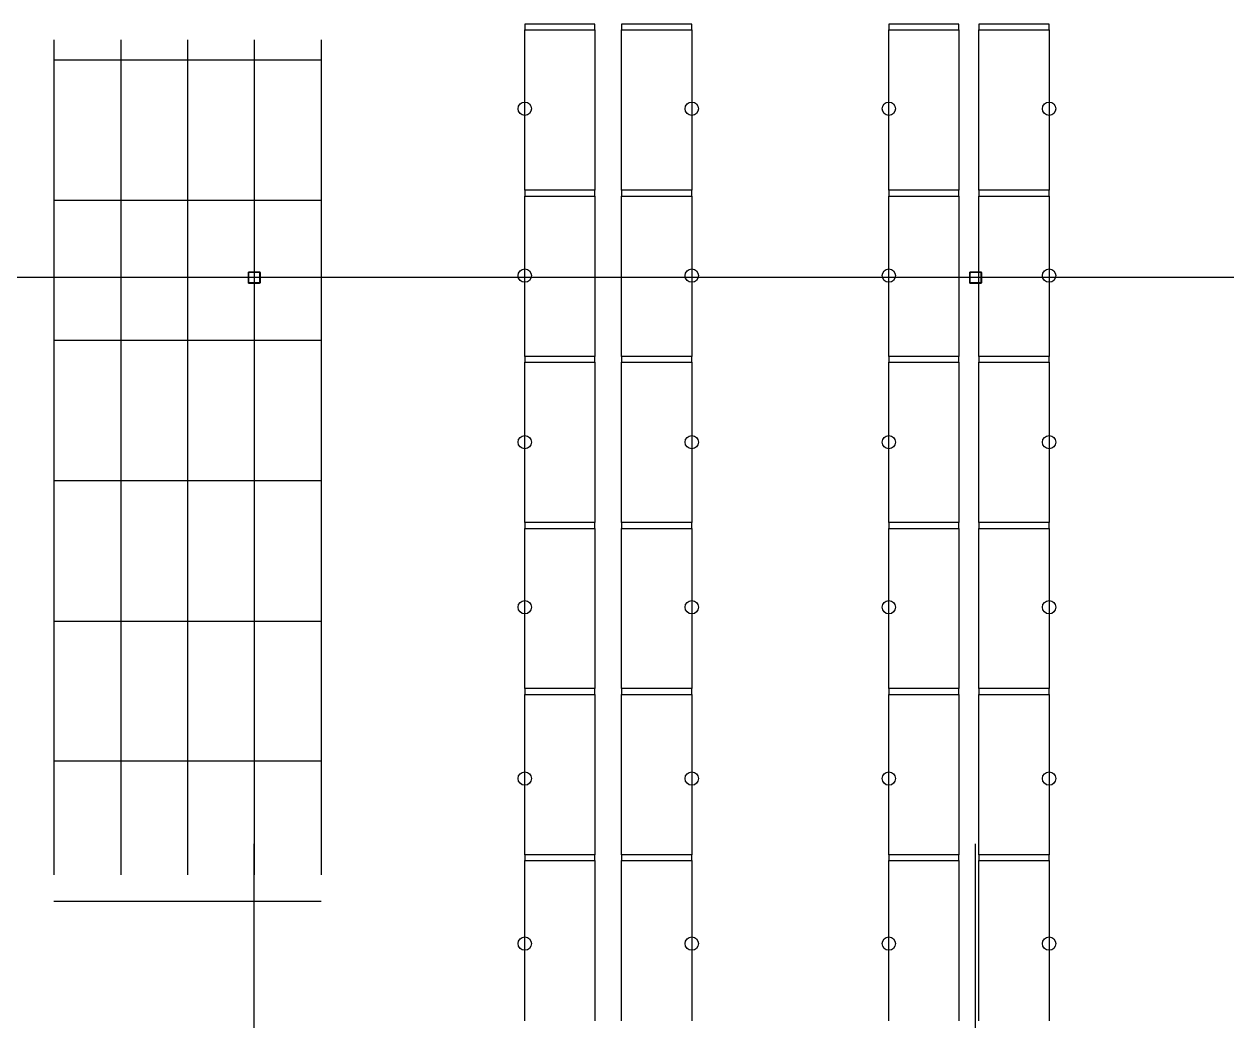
# Model space of a CAD drawing. Header units: millimetres. Extents: x 626570 to 643256, y 6233 to 11343.
# Drawn here: x 629982 to 630702, y 8521 to 9118 of the extents above; entities that cross this region are included whole.
import ezdxf

# ---------------------------------------------------------------- set-up
doc = ezdxf.new("R2010")
doc.units = ezdxf.units.MM
doc.header["$LTSCALE"] = 4000
doc.header["$MEASUREMENT"] = 0
doc.linetypes.add('DASHDOT', pattern=[1, 0.5, -0.25, 0, -0.25])
doc.linetypes.add('HIDDEN2', pattern=[0.1875, 0.125, -0.0625])
for name, color, linetype in [('BEAMS', 170, 'CONTINUOUS'), ('FRAMES', 170, 'CONTINUOUS'), ('LIGHTS', 50, 'CONTINUOUS'), ('MASTERFOUNDATION_1', 4, 'DASHDOT'), ('MASTERFOUNDATION_25', 7, 'CONTINUOUS'), ('STRIPING', 4, 'CONTINUOUS')]:
    doc.layers.add(name, color=color, linetype=linetype)

msp = doc.modelspace()

# ---------------------------------------------------------------- linework, layer by layer
at = {"layer": 'BEAMS', "linetype": 'Continuous'}
for p, q in [((630281.82, 9018.97), (630281.82, 9114.97)), ((630323.82, 9114.97), (630323.82, 9018.97)), ((630339.82, 9018.97), (630339.82, 9114.97)), ((630381.82, 9114.97), (630381.82, 9018.97)), ((630499.82, 9018.97), (630499.82, 9114.97)), ((630541.82, 9114.97), (630541.82, 9018.97)), ((630553.82, 9018.97), (630553.82, 9114.97)), ((630595.82, 9114.97), (630595.82, 9018.97)), ((630281.82, 8919.47), (630281.82, 9015.47)), ((630323.82, 9015.47), (630323.82, 8919.47)), ((630339.82, 8919.47), (630339.82, 9015.47)), ((630381.82, 9015.47), (630381.82, 8919.47)), ((630499.82, 8919.47), (630499.82, 9015.47)), ((630541.82, 9015.47), (630541.82, 8919.47)), ((630553.82, 8919.47), (630553.82, 9015.47)), ((630595.82, 9015.47), (630595.82, 8919.47)), ((630281.82, 8819.97), (630281.82, 8915.97)), ((630323.82, 8915.97), (630323.82, 8819.97)), ((630339.82, 8819.97), (630339.82, 8915.97)), ((630381.82, 8915.97), (630381.82, 8819.97)), ((630499.82, 8819.97), (630499.82, 8915.97)), ((630541.82, 8915.97), (630541.82, 8819.97)), ((630553.82, 8819.97), (630553.82, 8915.97)), ((630595.82, 8915.97), (630595.82, 8819.97)), ((630281.82, 8720.47), (630281.82, 8816.47)), ((630323.82, 8816.47), (630323.82, 8720.47)), ((630339.82, 8720.47), (630339.82, 8816.47)), ((630381.82, 8816.47), (630381.82, 8720.47)), ((630499.82, 8720.47), (630499.82, 8816.47)), ((630541.82, 8816.47), (630541.82, 8720.47)), ((630553.82, 8720.47), (630553.82, 8816.47)), ((630595.82, 8816.47), (630595.82, 8720.47)), ((630281.82, 8620.97), (630281.82, 8716.97)), ((630323.82, 8716.97), (630323.82, 8620.97)), ((630339.82, 8620.97), (630339.82, 8716.97)), ((630381.82, 8716.97), (630381.82, 8620.97)), ((630499.82, 8620.97), (630499.82, 8716.97)), ((630541.82, 8716.97), (630541.82, 8620.97)), ((630553.82, 8620.97), (630553.82, 8716.97)), ((630595.82, 8716.97), (630595.82, 8620.97)), ((630281.82, 8521.47), (630281.82, 8617.47)), ((630323.82, 8617.47), (630323.82, 8521.47)), ((630339.82, 8521.47), (630339.82, 8617.47)), ((630381.82, 8617.47), (630381.82, 8521.47)), ((630499.82, 8521.47), (630499.82, 8617.47)), ((630541.82, 8617.47), (630541.82, 8521.47)), ((630553.82, 8521.47), (630553.82, 8617.47)), ((630595.82, 8617.47), (630595.82, 8521.47))]:
    msp.add_line(p, q, dxfattribs=at)
at = {"layer": 'FRAMES', "linetype": 'Continuous', "flags": 128}
for points in [[(630281.82, 9114.97), (630323.82, 9114.97), (630323.82, 9118.47), (630281.82, 9118.47), (630281.82, 9114.97)], [(630339.82, 9114.97), (630381.82, 9114.97), (630381.82, 9118.47), (630339.82, 9118.47), (630339.82, 9114.97)], [(630499.82, 9114.97), (630541.82, 9114.97), (630541.82, 9118.47), (630499.82, 9118.47), (630499.82, 9114.97)], [(630553.82, 9114.97), (630595.82, 9114.97), (630595.82, 9118.47), (630553.82, 9118.47), (630553.82, 9114.97)], [(630281.82, 9015.47), (630323.82, 9015.47), (630323.82, 9018.97), (630281.82, 9018.97), (630281.82, 9015.47)], [(630339.82, 9015.47), (630381.82, 9015.47), (630381.82, 9018.97), (630339.82, 9018.97), (630339.82, 9015.47)], [(630499.82, 9015.47), (630541.82, 9015.47), (630541.82, 9018.97), (630499.82, 9018.97), (630499.82, 9015.47)], [(630553.82, 9015.47), (630595.82, 9015.47), (630595.82, 9018.97), (630553.82, 9018.97), (630553.82, 9015.47)], [(630281.82, 8915.97), (630323.82, 8915.97), (630323.82, 8919.47), (630281.82, 8919.47), (630281.82, 8915.97)], [(630339.82, 8915.97), (630381.82, 8915.97), (630381.82, 8919.47), (630339.82, 8919.47), (630339.82, 8915.97)], [(630499.82, 8915.97), (630541.82, 8915.97), (630541.82, 8919.47), (630499.82, 8919.47), (630499.82, 8915.97)], [(630553.82, 8915.97), (630595.82, 8915.97), (630595.82, 8919.47), (630553.82, 8919.47), (630553.82, 8915.97)], [(630281.82, 8816.47), (630323.82, 8816.47), (630323.82, 8819.97), (630281.82, 8819.97), (630281.82, 8816.47)], [(630339.82, 8816.47), (630381.82, 8816.47), (630381.82, 8819.97), (630339.82, 8819.97), (630339.82, 8816.47)], [(630499.82, 8816.47), (630541.82, 8816.47), (630541.82, 8819.97), (630499.82, 8819.97), (630499.82, 8816.47)], [(630553.82, 8816.47), (630595.82, 8816.47), (630595.82, 8819.97), (630553.82, 8819.97), (630553.82, 8816.47)], [(630281.82, 8716.97), (630323.82, 8716.97), (630323.82, 8720.47), (630281.82, 8720.47), (630281.82, 8716.97)], [(630339.82, 8716.97), (630381.82, 8716.97), (630381.82, 8720.47), (630339.82, 8720.47), (630339.82, 8716.97)], [(630499.82, 8716.97), (630541.82, 8716.97), (630541.82, 8720.47), (630499.82, 8720.47), (630499.82, 8716.97)], [(630553.82, 8716.97), (630595.82, 8716.97), (630595.82, 8720.47), (630553.82, 8720.47), (630553.82, 8716.97)], [(630281.82, 8617.47), (630323.82, 8617.47), (630323.82, 8620.97), (630281.82, 8620.97), (630281.82, 8617.47)], [(630339.82, 8617.47), (630381.82, 8617.47), (630381.82, 8620.97), (630339.82, 8620.97), (630339.82, 8617.47)], [(630499.82, 8617.47), (630541.82, 8617.47), (630541.82, 8620.97), (630499.82, 8620.97), (630499.82, 8617.47)], [(630553.82, 8617.47), (630595.82, 8617.47), (630595.82, 8620.97), (630553.82, 8620.97), (630553.82, 8617.47)]]:
    msp.add_lwpolyline(points, close=True, dxfattribs=at)
at = {"layer": 'LIGHTS'}
for centre in [(630281.82, 9067.78), (630381.82, 9067.78), (630499.82, 9067.78), (630595.82, 9067.78), (630281.82, 8967.81), (630381.82, 8967.81), (630499.82, 8967.81), (630595.82, 8967.81), (630281.82, 8868.09), (630381.82, 8868.09), (630499.82, 8868.09), (630595.82, 8868.09), (630281.82, 8769.22), (630381.82, 8769.22), (630499.82, 8769.22), (630595.82, 8769.22), (630281.82, 8666.64), (630381.82, 8666.64), (630499.82, 8666.64), (630595.82, 8666.64), (630281.82, 8567.76), (630381.82, 8567.76), (630499.82, 8567.76), (630595.82, 8567.76)]:
    msp.add_circle(centre, 3.99, dxfattribs=at)
at = {"layer": 'MASTERFOUNDATION_1', "linetype": 'DASHDOT'}
for p, q in [((630119.81, 6627.53), (630119.81, 11123.23)), ((630551.82, 6627.53), (630551.82, 11123.23)), ((643023.86, 8966.61), (626796.64, 8966.61))]:
    msp.add_line(p, q, dxfattribs=at)
at = {"layer": 'MASTERFOUNDATION_25', "linetype": 'Continuous', "flags": 128}
for points in [[(630116.88, 8970.11), (630122.64, 8970.11), (630122.66, 8970.11), (630122.68, 8970.11), (630122.7, 8970.1), (630122.73, 8970.1), (630122.75, 8970.1), (630122.77, 8970.09), (630122.79, 8970.09), (630122.81, 8970.08), (630122.83, 8970.08), (630122.85, 8970.07), (630122.87, 8970.06), (630122.89, 8970.05), (630122.91, 8970.05), (630122.93, 8970.04), (630122.95, 8970.02), (630122.97, 8970.01), (630122.99, 8970), (630123.01, 8969.99), (630123.02, 8969.98), (630123.04, 8969.96), (630123.06, 8969.95), (630123.07, 8969.93), (630123.09, 8969.92), (630123.1, 8969.9), (630123.12, 8969.89), (630123.13, 8969.87), (630123.14, 8969.85), (630123.16, 8969.83), (630123.17, 8969.82), (630123.18, 8969.8), (630123.19, 8969.78), (630123.2, 8969.76), (630123.21, 8969.74), (630123.22, 8969.72), (630123.22, 8969.7), (630123.23, 8969.68), (630123.24, 8969.66), (630123.24, 8969.64), (630123.25, 8969.62), (630123.25, 8969.59), (630123.26, 8969.57), (630123.26, 8969.55), (630123.26, 8969.53), (630123.26, 8969.51), (630123.26, 8969.49), (630123.26, 8963.73), (630123.26, 8963.71), (630123.26, 8963.69), (630123.26, 8963.66), (630123.26, 8963.64), (630123.25, 8963.62), (630123.25, 8963.6), (630123.24, 8963.58), (630123.24, 8963.56), (630123.23, 8963.54), (630123.22, 8963.52), (630123.22, 8963.5), (630123.21, 8963.48), (630123.2, 8963.46), (630123.19, 8963.44), (630123.18, 8963.42), (630123.17, 8963.4), (630123.16, 8963.38), (630123.14, 8963.36), (630123.13, 8963.35), (630123.12, 8963.33), (630123.1, 8963.31), (630123.09, 8963.3), (630123.07, 8963.28), (630123.06, 8963.27), (630123.04, 8963.25), (630123.02, 8963.24), (630123.01, 8963.23), (630122.99, 8963.21), (630122.97, 8963.2), (630122.95, 8963.19), (630122.93, 8963.18), (630122.91, 8963.17), (630122.89, 8963.16), (630122.87, 8963.15), (630122.85, 8963.15), (630122.83, 8963.14), (630122.81, 8963.13), (630122.79, 8963.13), (630122.77, 8963.12), (630122.75, 8963.12), (630122.73, 8963.11), (630122.7, 8963.11), (630122.68, 8963.11), (630122.66, 8963.11), (630122.64, 8963.11), (630116.88, 8963.11), (630116.86, 8963.11), (630116.84, 8963.11), (630116.82, 8963.11), (630116.8, 8963.11), (630116.78, 8963.12), (630116.75, 8963.12), (630116.73, 8963.13), (630116.71, 8963.13), (630116.69, 8963.14), (630116.67, 8963.15), (630116.65, 8963.15), (630116.63, 8963.16), (630116.61, 8963.17), (630116.59, 8963.18), (630116.57, 8963.19), (630116.55, 8963.2), (630116.54, 8963.21), (630116.52, 8963.23), (630116.5, 8963.24), (630116.48, 8963.25), (630116.47, 8963.27), (630116.45, 8963.28), (630116.44, 8963.3), (630116.42, 8963.31), (630116.41, 8963.33), (630116.39, 8963.35), (630116.38, 8963.36), (630116.37, 8963.38), (630116.36, 8963.4), (630116.34, 8963.42), (630116.33, 8963.44), (630116.32, 8963.46), (630116.32, 8963.48), (630116.31, 8963.5), (630116.3, 8963.52), (630116.29, 8963.54), (630116.29, 8963.56), (630116.28, 8963.58), (630116.28, 8963.6), (630116.27, 8963.62), (630116.27, 8963.64), (630116.26, 8963.66), (630116.26, 8963.69), (630116.26, 8963.71), (630116.26, 8963.73), (630116.26, 8969.49), (630116.26, 8969.51), (630116.26, 8969.53), (630116.26, 8969.55), (630116.27, 8969.57), (630116.27, 8969.59), (630116.28, 8969.62), (630116.28, 8969.64), (630116.29, 8969.66), (630116.29, 8969.68), (630116.3, 8969.7), (630116.31, 8969.72), (630116.32, 8969.74), (630116.32, 8969.76), (630116.33, 8969.78), (630116.34, 8969.8), (630116.36, 8969.82), (630116.37, 8969.83), (630116.38, 8969.85), (630116.39, 8969.87), (630116.41, 8969.89), (630116.42, 8969.9), (630116.44, 8969.92), (630116.45, 8969.93), (630116.47, 8969.95), (630116.48, 8969.96), (630116.5, 8969.98), (630116.52, 8969.99), (630116.54, 8970), (630116.55, 8970.01), (630116.57, 8970.02), (630116.59, 8970.04), (630116.61, 8970.05), (630116.63, 8970.05), (630116.65, 8970.06), (630116.67, 8970.07), (630116.69, 8970.08), (630116.71, 8970.08), (630116.73, 8970.09), (630116.75, 8970.09), (630116.78, 8970.1), (630116.8, 8970.1), (630116.82, 8970.1), (630116.84, 8970.11), (630116.86, 8970.11), (630116.88, 8970.11)], [(630116.93, 8970.11), (630122.69, 8970.11), (630122.71, 8970.11), (630122.73, 8970.11), (630122.75, 8970.1), (630122.77, 8970.1), (630122.79, 8970.1), (630122.82, 8970.09), (630122.84, 8970.09), (630122.86, 8970.08), (630122.88, 8970.08), (630122.9, 8970.07), (630122.92, 8970.06), (630122.94, 8970.05), (630122.96, 8970.05), (630122.98, 8970.04), (630123, 8970.02), (630123.02, 8970.01), (630123.03, 8970), (630123.05, 8969.99), (630123.07, 8969.98), (630123.09, 8969.96), (630123.1, 8969.95), (630123.12, 8969.93), (630123.13, 8969.92), (630123.15, 8969.9), (630123.16, 8969.89), (630123.18, 8969.87), (630123.19, 8969.85), (630123.2, 8969.83), (630123.21, 8969.82), (630123.22, 8969.8), (630123.23, 8969.78), (630123.24, 8969.76), (630123.25, 8969.74), (630123.26, 8969.72), (630123.27, 8969.7), (630123.28, 8969.68), (630123.28, 8969.66), (630123.29, 8969.64), (630123.29, 8969.62), (630123.3, 8969.59), (630123.3, 8969.57), (630123.3, 8969.55), (630123.31, 8969.53), (630123.31, 8969.51), (630123.31, 8969.49), (630123.31, 8963.73), (630123.31, 8963.71), (630123.31, 8963.69), (630123.3, 8963.66), (630123.3, 8963.64), (630123.3, 8963.62), (630123.29, 8963.6), (630123.29, 8963.58), (630123.28, 8963.56), (630123.28, 8963.54), (630123.27, 8963.52), (630123.26, 8963.5), (630123.25, 8963.48), (630123.24, 8963.46), (630123.23, 8963.44), (630123.22, 8963.42), (630123.21, 8963.4), (630123.2, 8963.38), (630123.19, 8963.36), (630123.18, 8963.35), (630123.16, 8963.33), (630123.15, 8963.31), (630123.13, 8963.3), (630123.12, 8963.28), (630123.1, 8963.27), (630123.09, 8963.25), (630123.07, 8963.24), (630123.05, 8963.23), (630123.03, 8963.21), (630123.02, 8963.2), (630123, 8963.19), (630122.98, 8963.18), (630122.96, 8963.17), (630122.94, 8963.16), (630122.92, 8963.15), (630122.9, 8963.15), (630122.88, 8963.14), (630122.86, 8963.13), (630122.84, 8963.13), (630122.82, 8963.12), (630122.79, 8963.12), (630122.77, 8963.11), (630122.75, 8963.11), (630122.73, 8963.11), (630122.71, 8963.11), (630122.69, 8963.11), (630116.93, 8963.11), (630116.91, 8963.11), (630116.89, 8963.11), (630116.86, 8963.11), (630116.84, 8963.11), (630116.82, 8963.12), (630116.8, 8963.12), (630116.78, 8963.13), (630116.76, 8963.13), (630116.74, 8963.14), (630116.72, 8963.15), (630116.7, 8963.15), (630116.68, 8963.16), (630116.66, 8963.17), (630116.64, 8963.18), (630116.62, 8963.19), (630116.6, 8963.2), (630116.58, 8963.21), (630116.56, 8963.23), (630116.55, 8963.24), (630116.53, 8963.25), (630116.51, 8963.27), (630116.5, 8963.28), (630116.48, 8963.3), (630116.47, 8963.31), (630116.45, 8963.33), (630116.44, 8963.35), (630116.43, 8963.36), (630116.41, 8963.38), (630116.4, 8963.4), (630116.39, 8963.42), (630116.38, 8963.44), (630116.37, 8963.46), (630116.36, 8963.48), (630116.35, 8963.5), (630116.35, 8963.52), (630116.34, 8963.54), (630116.33, 8963.56), (630116.33, 8963.58), (630116.32, 8963.6), (630116.32, 8963.62), (630116.31, 8963.64), (630116.31, 8963.66), (630116.31, 8963.69), (630116.31, 8963.71), (630116.31, 8963.73), (630116.31, 8969.49), (630116.31, 8969.51), (630116.31, 8969.53), (630116.31, 8969.55), (630116.31, 8969.57), (630116.32, 8969.59), (630116.32, 8969.62), (630116.33, 8969.64), (630116.33, 8969.66), (630116.34, 8969.68), (630116.35, 8969.7), (630116.35, 8969.72), (630116.36, 8969.74), (630116.37, 8969.76), (630116.38, 8969.78), (630116.39, 8969.8), (630116.4, 8969.82), (630116.41, 8969.83), (630116.43, 8969.85), (630116.44, 8969.87), (630116.45, 8969.89), (630116.47, 8969.9), (630116.48, 8969.92), (630116.5, 8969.93), (630116.51, 8969.95), (630116.53, 8969.96), (630116.55, 8969.98), (630116.56, 8969.99), (630116.58, 8970), (630116.6, 8970.01), (630116.62, 8970.02), (630116.64, 8970.04), (630116.66, 8970.05), (630116.68, 8970.05), (630116.7, 8970.06), (630116.72, 8970.07), (630116.74, 8970.08), (630116.76, 8970.08), (630116.78, 8970.09), (630116.8, 8970.09), (630116.82, 8970.1), (630116.84, 8970.1), (630116.86, 8970.1), (630116.89, 8970.11), (630116.91, 8970.11), (630116.93, 8970.11)], [(630116.88, 8969.8), (630122.64, 8969.8), (630122.65, 8969.8), (630122.66, 8969.79), (630122.67, 8969.79), (630122.68, 8969.79), (630122.69, 8969.79), (630122.7, 8969.79), (630122.71, 8969.79), (630122.72, 8969.78), (630122.74, 8969.78), (630122.75, 8969.78), (630122.76, 8969.77), (630122.77, 8969.77), (630122.78, 8969.76), (630122.78, 8969.76), (630122.79, 8969.75), (630122.8, 8969.75), (630122.81, 8969.74), (630122.82, 8969.74), (630122.83, 8969.73), (630122.84, 8969.72), (630122.85, 8969.72), (630122.85, 8969.71), (630122.86, 8969.7), (630122.87, 8969.69), (630122.88, 8969.69), (630122.88, 8969.68), (630122.89, 8969.67), (630122.9, 8969.66), (630122.9, 8969.65), (630122.91, 8969.64), (630122.91, 8969.63), (630122.92, 8969.62), (630122.92, 8969.61), (630122.93, 8969.6), (630122.93, 8969.59), (630122.93, 8969.58), (630122.94, 8969.57), (630122.94, 8969.56), (630122.94, 8969.55), (630122.94, 8969.54), (630122.95, 8969.53), (630122.95, 8969.52), (630122.95, 8969.51), (630122.95, 8969.5), (630122.95, 8969.49), (630122.95, 8963.73), (630122.95, 8963.72), (630122.95, 8963.71), (630122.95, 8963.7), (630122.95, 8963.69), (630122.94, 8963.68), (630122.94, 8963.67), (630122.94, 8963.66), (630122.94, 8963.64), (630122.93, 8963.63), (630122.93, 8963.62), (630122.93, 8963.61), (630122.92, 8963.6), (630122.92, 8963.59), (630122.91, 8963.58), (630122.91, 8963.58), (630122.9, 8963.57), (630122.9, 8963.56), (630122.89, 8963.55), (630122.88, 8963.54), (630122.88, 8963.53), (630122.87, 8963.52), (630122.86, 8963.52), (630122.85, 8963.51), (630122.85, 8963.5), (630122.84, 8963.49), (630122.83, 8963.49), (630122.82, 8963.48), (630122.81, 8963.47), (630122.8, 8963.47), (630122.79, 8963.46), (630122.78, 8963.46), (630122.78, 8963.45), (630122.77, 8963.45), (630122.76, 8963.44), (630122.75, 8963.44), (630122.74, 8963.44), (630122.72, 8963.43), (630122.71, 8963.43), (630122.7, 8963.43), (630122.69, 8963.43), (630122.68, 8963.42), (630122.67, 8963.42), (630122.66, 8963.42), (630122.65, 8963.42), (630122.64, 8963.42), (630116.88, 8963.42), (630116.87, 8963.42), (630116.86, 8963.42), (630116.85, 8963.42), (630116.84, 8963.42), (630116.83, 8963.43), (630116.82, 8963.43), (630116.81, 8963.43), (630116.8, 8963.43), (630116.79, 8963.44), (630116.78, 8963.44), (630116.77, 8963.44), (630116.76, 8963.45), (630116.75, 8963.45), (630116.74, 8963.46), (630116.73, 8963.46), (630116.72, 8963.47), (630116.71, 8963.47), (630116.7, 8963.48), (630116.69, 8963.49), (630116.68, 8963.49), (630116.68, 8963.5), (630116.67, 8963.51), (630116.66, 8963.52), (630116.65, 8963.52), (630116.65, 8963.53), (630116.64, 8963.54), (630116.63, 8963.55), (630116.63, 8963.56), (630116.62, 8963.57), (630116.62, 8963.58), (630116.61, 8963.58), (630116.61, 8963.59), (630116.6, 8963.6), (630116.6, 8963.61), (630116.59, 8963.62), (630116.59, 8963.63), (630116.59, 8963.64), (630116.58, 8963.66), (630116.58, 8963.67), (630116.58, 8963.68), (630116.58, 8963.69), (630116.58, 8963.7), (630116.58, 8963.71), (630116.57, 8963.72), (630116.57, 8963.73), (630116.57, 8969.49), (630116.57, 8969.5), (630116.58, 8969.51), (630116.58, 8969.52), (630116.58, 8969.53), (630116.58, 8969.54), (630116.58, 8969.55), (630116.58, 8969.56), (630116.59, 8969.57), (630116.59, 8969.58), (630116.59, 8969.59), (630116.6, 8969.6), (630116.6, 8969.61), (630116.61, 8969.62), (630116.61, 8969.63), (630116.62, 8969.64), (630116.62, 8969.65), (630116.63, 8969.66), (630116.63, 8969.67), (630116.64, 8969.68), (630116.65, 8969.69), (630116.65, 8969.69), (630116.66, 8969.7), (630116.67, 8969.71), (630116.68, 8969.72), (630116.68, 8969.72), (630116.69, 8969.73), (630116.7, 8969.74), (630116.71, 8969.74), (630116.72, 8969.75), (630116.73, 8969.75), (630116.74, 8969.76), (630116.75, 8969.76), (630116.76, 8969.77), (630116.77, 8969.77), (630116.78, 8969.78), (630116.79, 8969.78), (630116.8, 8969.78), (630116.81, 8969.79), (630116.82, 8969.79), (630116.83, 8969.79), (630116.84, 8969.79), (630116.85, 8969.79), (630116.86, 8969.79), (630116.87, 8969.8), (630116.88, 8969.8)], [(630116.93, 8969.8), (630122.69, 8969.8), (630122.7, 8969.8), (630122.71, 8969.79), (630122.72, 8969.79), (630122.73, 8969.79), (630122.74, 8969.79), (630122.75, 8969.79), (630122.76, 8969.79), (630122.77, 8969.78), (630122.78, 8969.78), (630122.79, 8969.78), (630122.8, 8969.77), (630122.81, 8969.77), (630122.82, 8969.76), (630122.83, 8969.76), (630122.84, 8969.75), (630122.85, 8969.75), (630122.86, 8969.74), (630122.87, 8969.74), (630122.88, 8969.73), (630122.88, 8969.72), (630122.89, 8969.72), (630122.9, 8969.71), (630122.91, 8969.7), (630122.92, 8969.69), (630122.92, 8969.69), (630122.93, 8969.68), (630122.94, 8969.67), (630122.94, 8969.66), (630122.95, 8969.65), (630122.95, 8969.64), (630122.96, 8969.63), (630122.96, 8969.62), (630122.97, 8969.61), (630122.97, 8969.6), (630122.98, 8969.59), (630122.98, 8969.58), (630122.98, 8969.57), (630122.99, 8969.56), (630122.99, 8969.55), (630122.99, 8969.54), (630122.99, 8969.53), (630122.99, 8969.52), (630122.99, 8969.51), (630122.99, 8969.5), (630122.99, 8969.49), (630122.99, 8963.73), (630122.99, 8963.72), (630122.99, 8963.71), (630122.99, 8963.7), (630122.99, 8963.69), (630122.99, 8963.68), (630122.99, 8963.67), (630122.99, 8963.66), (630122.98, 8963.64), (630122.98, 8963.63), (630122.98, 8963.62), (630122.97, 8963.61), (630122.97, 8963.6), (630122.96, 8963.59), (630122.96, 8963.58), (630122.95, 8963.58), (630122.95, 8963.57), (630122.94, 8963.56), (630122.94, 8963.55), (630122.93, 8963.54), (630122.92, 8963.53), (630122.92, 8963.52), (630122.91, 8963.52), (630122.9, 8963.51), (630122.89, 8963.5), (630122.88, 8963.49), (630122.88, 8963.49), (630122.87, 8963.48), (630122.86, 8963.47), (630122.85, 8963.47), (630122.84, 8963.46), (630122.83, 8963.46), (630122.82, 8963.45), (630122.81, 8963.45), (630122.8, 8963.44), (630122.79, 8963.44), (630122.78, 8963.44), (630122.77, 8963.43), (630122.76, 8963.43), (630122.75, 8963.43), (630122.74, 8963.43), (630122.73, 8963.42), (630122.72, 8963.42), (630122.71, 8963.42), (630122.7, 8963.42), (630122.69, 8963.42), (630116.93, 8963.42), (630116.92, 8963.42), (630116.91, 8963.42), (630116.9, 8963.42), (630116.89, 8963.42), (630116.88, 8963.43), (630116.86, 8963.43), (630116.85, 8963.43), (630116.84, 8963.43), (630116.83, 8963.44), (630116.82, 8963.44), (630116.81, 8963.44), (630116.8, 8963.45), (630116.79, 8963.45), (630116.78, 8963.46), (630116.77, 8963.46), (630116.77, 8963.47), (630116.76, 8963.47), (630116.75, 8963.48), (630116.74, 8963.49), (630116.73, 8963.49), (630116.72, 8963.5), (630116.71, 8963.51), (630116.71, 8963.52), (630116.7, 8963.52), (630116.69, 8963.53), (630116.69, 8963.54), (630116.68, 8963.55), (630116.67, 8963.56), (630116.67, 8963.57), (630116.66, 8963.58), (630116.66, 8963.58), (630116.65, 8963.59), (630116.65, 8963.6), (630116.64, 8963.61), (630116.64, 8963.62), (630116.64, 8963.63), (630116.63, 8963.64), (630116.63, 8963.66), (630116.63, 8963.67), (630116.63, 8963.68), (630116.62, 8963.69), (630116.62, 8963.7), (630116.62, 8963.71), (630116.62, 8963.72), (630116.62, 8963.73), (630116.62, 8969.49), (630116.62, 8969.5), (630116.62, 8969.51), (630116.62, 8969.52), (630116.62, 8969.53), (630116.63, 8969.54), (630116.63, 8969.55), (630116.63, 8969.56), (630116.63, 8969.57), (630116.64, 8969.58), (630116.64, 8969.59), (630116.64, 8969.6), (630116.65, 8969.61), (630116.65, 8969.62), (630116.66, 8969.63), (630116.66, 8969.64), (630116.67, 8969.65), (630116.67, 8969.66), (630116.68, 8969.67), (630116.69, 8969.68), (630116.69, 8969.69), (630116.7, 8969.69), (630116.71, 8969.7), (630116.71, 8969.71), (630116.72, 8969.72), (630116.73, 8969.72), (630116.74, 8969.73), (630116.75, 8969.74), (630116.76, 8969.74), (630116.77, 8969.75), (630116.77, 8969.75), (630116.78, 8969.76), (630116.79, 8969.76), (630116.8, 8969.77), (630116.81, 8969.77), (630116.82, 8969.78), (630116.83, 8969.78), (630116.84, 8969.78), (630116.85, 8969.79), (630116.86, 8969.79), (630116.88, 8969.79), (630116.89, 8969.79), (630116.9, 8969.79), (630116.91, 8969.79), (630116.92, 8969.8), (630116.93, 8969.8)], [(630548.94, 8970.11), (630554.69, 8970.11), (630554.72, 8970.11), (630554.74, 8970.11), (630554.76, 8970.1), (630554.78, 8970.1), (630554.8, 8970.1), (630554.82, 8970.09), (630554.84, 8970.09), (630554.87, 8970.08), (630554.89, 8970.08), (630554.91, 8970.07), (630554.93, 8970.06), (630554.95, 8970.05), (630554.97, 8970.05), (630554.99, 8970.04), (630555, 8970.02), (630555.02, 8970.01), (630555.04, 8970), (630555.06, 8969.99), (630555.08, 8969.98), (630555.09, 8969.96), (630555.11, 8969.95), (630555.13, 8969.93), (630555.14, 8969.92), (630555.16, 8969.9), (630555.17, 8969.89), (630555.18, 8969.87), (630555.2, 8969.85), (630555.21, 8969.83), (630555.22, 8969.82), (630555.23, 8969.8), (630555.24, 8969.78), (630555.25, 8969.76), (630555.26, 8969.74), (630555.27, 8969.72), (630555.28, 8969.7), (630555.29, 8969.68), (630555.29, 8969.66), (630555.3, 8969.64), (630555.3, 8969.62), (630555.31, 8969.59), (630555.31, 8969.57), (630555.31, 8969.55), (630555.31, 8969.53), (630555.32, 8969.51), (630555.32, 8969.49), (630555.32, 8963.73), (630555.32, 8963.71), (630555.31, 8963.69), (630555.31, 8963.66), (630555.31, 8963.64), (630555.31, 8963.62), (630555.3, 8963.6), (630555.3, 8963.58), (630555.29, 8963.56), (630555.29, 8963.54), (630555.28, 8963.52), (630555.27, 8963.5), (630555.26, 8963.48), (630555.25, 8963.46), (630555.24, 8963.44), (630555.23, 8963.42), (630555.22, 8963.4), (630555.21, 8963.38), (630555.2, 8963.36), (630555.18, 8963.35), (630555.17, 8963.33), (630555.16, 8963.31), (630555.14, 8963.3), (630555.13, 8963.28), (630555.11, 8963.27), (630555.09, 8963.25), (630555.08, 8963.24), (630555.06, 8963.23), (630555.04, 8963.21), (630555.02, 8963.2), (630555, 8963.19), (630554.99, 8963.18), (630554.97, 8963.17), (630554.95, 8963.16), (630554.93, 8963.15), (630554.91, 8963.15), (630554.89, 8963.14), (630554.87, 8963.13), (630554.84, 8963.13), (630554.82, 8963.12), (630554.8, 8963.12), (630554.78, 8963.11), (630554.76, 8963.11), (630554.74, 8963.11), (630554.72, 8963.11), (630554.69, 8963.11), (630548.94, 8963.11), (630548.92, 8963.11), (630548.89, 8963.11), (630548.87, 8963.11), (630548.85, 8963.11), (630548.83, 8963.12), (630548.81, 8963.12), (630548.79, 8963.13), (630548.77, 8963.13), (630548.74, 8963.14), (630548.72, 8963.15), (630548.7, 8963.15), (630548.68, 8963.16), (630548.66, 8963.17), (630548.65, 8963.18), (630548.63, 8963.19), (630548.61, 8963.2), (630548.59, 8963.21), (630548.57, 8963.23), (630548.55, 8963.24), (630548.54, 8963.25), (630548.52, 8963.27), (630548.51, 8963.28), (630548.49, 8963.3), (630548.48, 8963.31), (630548.46, 8963.33), (630548.45, 8963.35), (630548.43, 8963.36), (630548.42, 8963.38), (630548.41, 8963.4), (630548.4, 8963.42), (630548.39, 8963.44), (630548.38, 8963.46), (630548.37, 8963.48), (630548.36, 8963.5), (630548.35, 8963.52), (630548.35, 8963.54), (630548.34, 8963.56), (630548.33, 8963.58), (630548.33, 8963.6), (630548.32, 8963.62), (630548.32, 8963.64), (630548.32, 8963.66), (630548.32, 8963.69), (630548.32, 8963.71), (630548.32, 8963.73), (630548.32, 8969.49), (630548.32, 8969.51), (630548.32, 8969.53), (630548.32, 8969.55), (630548.32, 8969.57), (630548.32, 8969.59), (630548.33, 8969.62), (630548.33, 8969.64), (630548.34, 8969.66), (630548.35, 8969.68), (630548.35, 8969.7), (630548.36, 8969.72), (630548.37, 8969.74), (630548.38, 8969.76), (630548.39, 8969.78), (630548.4, 8969.8), (630548.41, 8969.82), (630548.42, 8969.83), (630548.43, 8969.85), (630548.45, 8969.87), (630548.46, 8969.89), (630548.48, 8969.9), (630548.49, 8969.92), (630548.51, 8969.93), (630548.52, 8969.95), (630548.54, 8969.96), (630548.55, 8969.98), (630548.57, 8969.99), (630548.59, 8970), (630548.61, 8970.01), (630548.63, 8970.02), (630548.65, 8970.04), (630548.66, 8970.05), (630548.68, 8970.05), (630548.7, 8970.06), (630548.72, 8970.07), (630548.74, 8970.08), (630548.77, 8970.08), (630548.79, 8970.09), (630548.81, 8970.09), (630548.83, 8970.1), (630548.85, 8970.1), (630548.87, 8970.1), (630548.89, 8970.11), (630548.92, 8970.11), (630548.94, 8970.11)], [(630548.94, 8969.8), (630554.69, 8969.8), (630554.7, 8969.8), (630554.72, 8969.79), (630554.73, 8969.79), (630554.74, 8969.79), (630554.75, 8969.79), (630554.76, 8969.79), (630554.77, 8969.79), (630554.78, 8969.78), (630554.79, 8969.78), (630554.8, 8969.78), (630554.81, 8969.77), (630554.82, 8969.77), (630554.83, 8969.76), (630554.84, 8969.76), (630554.85, 8969.75), (630554.86, 8969.75), (630554.87, 8969.74), (630554.88, 8969.74), (630554.88, 8969.73), (630554.89, 8969.72), (630554.9, 8969.72), (630554.91, 8969.71), (630554.92, 8969.7), (630554.92, 8969.69), (630554.93, 8969.69), (630554.94, 8969.68), (630554.94, 8969.67), (630554.95, 8969.66), (630554.96, 8969.65), (630554.96, 8969.64), (630554.97, 8969.63), (630554.97, 8969.62), (630554.98, 8969.61), (630554.98, 8969.6), (630554.98, 8969.59), (630554.99, 8969.58), (630554.99, 8969.57), (630554.99, 8969.56), (630555, 8969.55), (630555, 8969.54), (630555, 8969.53), (630555, 8969.52), (630555, 8969.51), (630555, 8969.5), (630555, 8969.49), (630555, 8963.73), (630555, 8963.72), (630555, 8963.71), (630555, 8963.7), (630555, 8963.69), (630555, 8963.68), (630555, 8963.67), (630554.99, 8963.66), (630554.99, 8963.64), (630554.99, 8963.63), (630554.98, 8963.62), (630554.98, 8963.61), (630554.98, 8963.6), (630554.97, 8963.59), (630554.97, 8963.58), (630554.96, 8963.58), (630554.96, 8963.57), (630554.95, 8963.56), (630554.94, 8963.55), (630554.94, 8963.54), (630554.93, 8963.53), (630554.92, 8963.52), (630554.92, 8963.52), (630554.91, 8963.51), (630554.9, 8963.5), (630554.89, 8963.49), (630554.88, 8963.49), (630554.88, 8963.48), (630554.87, 8963.47), (630554.86, 8963.47), (630554.85, 8963.46), (630554.84, 8963.46), (630554.83, 8963.45), (630554.82, 8963.45), (630554.81, 8963.44), (630554.8, 8963.44), (630554.79, 8963.44), (630554.78, 8963.43), (630554.77, 8963.43), (630554.76, 8963.43), (630554.75, 8963.43), (630554.74, 8963.42), (630554.73, 8963.42), (630554.72, 8963.42), (630554.7, 8963.42), (630554.69, 8963.42), (630548.94, 8963.42), (630548.93, 8963.42), (630548.92, 8963.42), (630548.9, 8963.42), (630548.89, 8963.42), (630548.88, 8963.43), (630548.87, 8963.43), (630548.86, 8963.43), (630548.85, 8963.43), (630548.84, 8963.44), (630548.83, 8963.44), (630548.82, 8963.44), (630548.81, 8963.45), (630548.8, 8963.45), (630548.79, 8963.46), (630548.78, 8963.46), (630548.77, 8963.47), (630548.76, 8963.47), (630548.76, 8963.48), (630548.75, 8963.49), (630548.74, 8963.49), (630548.73, 8963.5), (630548.72, 8963.51), (630548.72, 8963.52), (630548.71, 8963.52), (630548.7, 8963.53), (630548.69, 8963.54), (630548.69, 8963.55), (630548.68, 8963.56), (630548.68, 8963.57), (630548.67, 8963.58), (630548.66, 8963.58), (630548.66, 8963.59), (630548.66, 8963.6), (630548.65, 8963.61), (630548.65, 8963.62), (630548.64, 8963.63), (630548.64, 8963.64), (630548.64, 8963.66), (630548.64, 8963.67), (630548.63, 8963.68), (630548.63, 8963.69), (630548.63, 8963.7), (630548.63, 8963.71), (630548.63, 8963.72), (630548.63, 8963.73), (630548.63, 8969.49), (630548.63, 8969.5), (630548.63, 8969.51), (630548.63, 8969.52), (630548.63, 8969.53), (630548.63, 8969.54), (630548.64, 8969.55), (630548.64, 8969.56), (630548.64, 8969.57), (630548.64, 8969.58), (630548.65, 8969.59), (630548.65, 8969.6), (630548.66, 8969.61), (630548.66, 8969.62), (630548.66, 8969.63), (630548.67, 8969.64), (630548.68, 8969.65), (630548.68, 8969.66), (630548.69, 8969.67), (630548.69, 8969.68), (630548.7, 8969.69), (630548.71, 8969.69), (630548.72, 8969.7), (630548.72, 8969.71), (630548.73, 8969.72), (630548.74, 8969.72), (630548.75, 8969.73), (630548.76, 8969.74), (630548.76, 8969.74), (630548.77, 8969.75), (630548.78, 8969.75), (630548.79, 8969.76), (630548.8, 8969.76), (630548.81, 8969.77), (630548.82, 8969.77), (630548.83, 8969.78), (630548.84, 8969.78), (630548.85, 8969.78), (630548.86, 8969.79), (630548.87, 8969.79), (630548.88, 8969.79), (630548.89, 8969.79), (630548.9, 8969.79), (630548.92, 8969.79), (630548.93, 8969.8), (630548.94, 8969.8)]]:
    msp.add_lwpolyline(points, close=True, dxfattribs=at)
at = {"layer": 'STRIPING', "linetype": 'HIDDEN2'}
for p, q in [((629999.81, 10608.97), (629999.81, 7920.97)), ((630039.81, 10608.97), (630039.81, 7920.97)), ((630079.81, 10608.97), (630079.81, 7920.97)), ((630119.81, 10608.97), (630119.81, 7920.97)), ((630159.81, 10608.97), (630159.81, 7920.97))]:
    msp.add_line(p, q, dxfattribs=at)
at = {"layer": 'STRIPING'}
for p, q in [((629999.81, 9096.97), (630159.81, 9096.97)), ((629999.81, 9012.97), (630159.81, 9012.97)), ((630159.81, 8928.97), (629999.81, 8928.97)), ((630159.81, 8844.97), (629999.81, 8844.97)), ((629999.81, 8760.97), (630159.81, 8760.97)), ((630159.81, 8676.97), (629999.81, 8676.97)), ((630159.81, 8592.97), (629999.81, 8592.97))]:
    msp.add_line(p, q, dxfattribs=at)

doc.saveas('drawing.dxf')
